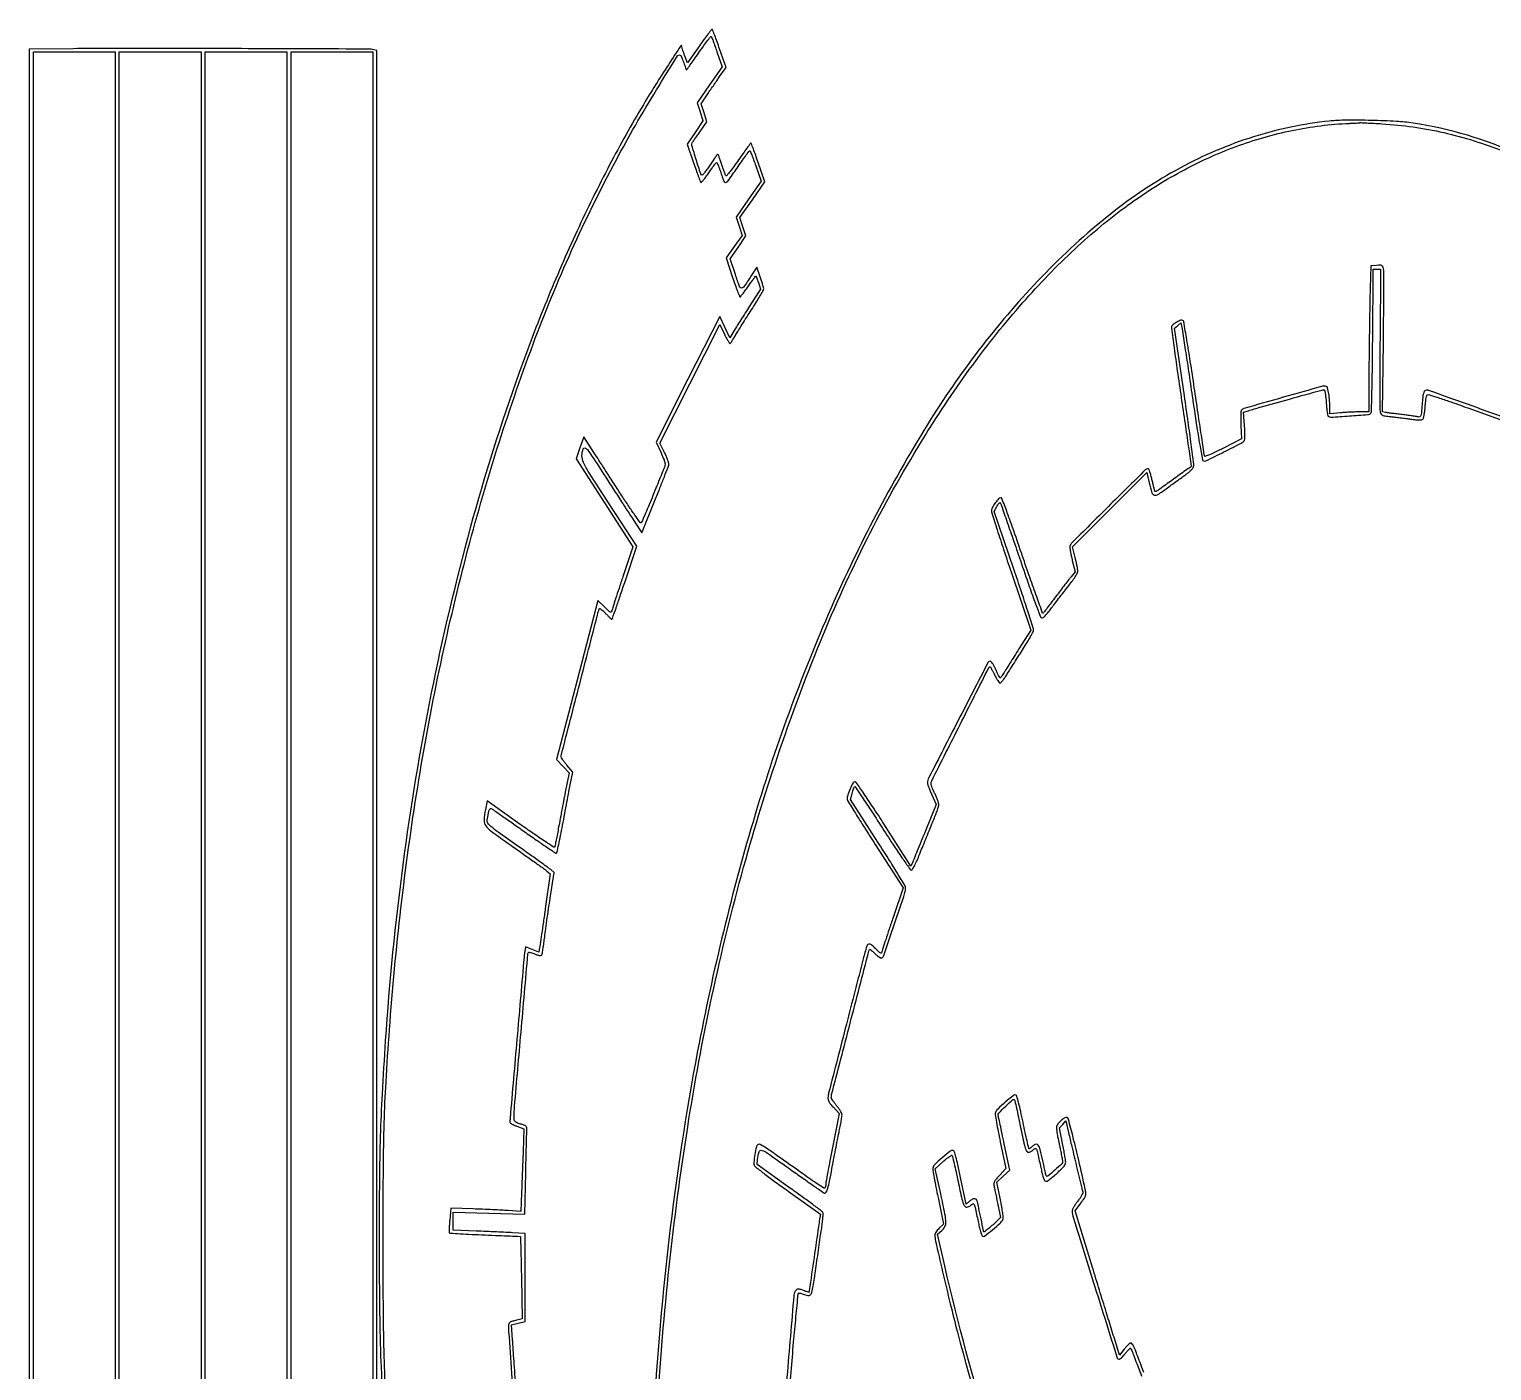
# Model space of a CAD drawing. Extents: x 0 to 4048, y 0 to 4048.
# Drawn here: x 4 to 1060, y 976 to 1944 of the extents above; entities that cross this region are included whole.
import ezdxf

# ---------------------------------------------------------------- set-up
doc = ezdxf.new("R2010")
doc.units = 0

msp = doc.modelspace()

# ---------------------------------------------------------------- linework, layer by layer
for points in [[(355.424838, 961.706656, 0.000252), (354.11727, 980.739352, 0.000157), (353.004016, 996.752231, 0.003115), (352.630896, 1001.65524), (352.041528, 1008.810481), (357.020764, 1010.004981), (362, 1011.199482), (362, 1043.006416), (362, 1074.813351), (352.75, 1075.390352, 0.003005), (348.062968, 1075.654454, 0.001041), (341.296875, 1075.9808, 0.001034), (333.841062, 1076.309395, 0.001203), (326.75, 1076.59013), (310, 1077.212906), (310, 1083.733471), (310, 1090.254035), (335.84357, 1089.523464), (361.68714, 1088.792893), (362.402662, 1118.646447, -0.000452), (362.690697, 1130.226835, -0.000686), (362.964079, 1140.296132, -0.000248), (363.215957, 1148.975996, -0.017331), (363.309092, 1150.425491, 0.137067), (363.132376, 1151.433127, 0.120674), (362.454369, 1152.260952, 0.067286), (361.1039, 1153.016365, 0.017438), (358.75, 1153.851058, -0.014865), (355.868173, 1154.856289, -0.113934), (354.687232, 1155.650828, -0.155002), (354.151684, 1156.776365, -0.034625), (354.006752, 1158.925568, -0.021231), (354.346728, 1166.58724, -0.000219), (359.038919, 1220.237146, -0.00003), (364.018977, 1276.854161, -0.176191), (364.454792, 1277.788125, -0.251367), (364.819125, 1277.897986, -0.013974), (366.014588, 1277.621091, -0.018841), (367.473206, 1277.180684, -0.012426), (369.115644, 1276.570405, 0.01726), (371.028107, 1275.880757, 0.046166), (372.44073, 1275.565892, 0.07292), (373.423037, 1275.584108, 0.216568), (373.969371, 1275.950442, 0.093849), (374.276084, 1276.74968, 0.003695), (374.815224, 1279.85534, 0.006432), (375.38156, 1283.561584, 0.004489), (375.928929, 1287.755216, -0.003893), (376.625598, 1293.142786, -0.001411), (377.695383, 1300.778095, -0.001399), (378.9134, 1309.129507, -0.001667), (380.11061, 1317), (382.987842, 1335.5), (380.499038, 1337.533484, 0.015431), (378.723651, 1338.894924, 0.000653), (372.282676, 1343.512922, 0.001123), (364.627504, 1348.960394, 0.000799), (356.02336, 1355.033484, -0.001733), (342.409494, 1364.680773, -0.020711), (337.321809, 1368.640614, -0.059979), (335.008267, 1371.13308, -0.203177), (334.518243, 1373.25, -0.004193), (335.442185, 1378.275798, -0.034597), (336.037947, 1380.521093, -0.108656), (336.637478, 1381.510036, -0.302706), (337.391823, 1381.679885, -0.059781), (338.264152, 1381.21926, -0.000448), (344.933063, 1376.596412, -0.001673), (352.556994, 1371.263532, -0.001071), (361.376325, 1365.022118, 0.002589), (370.151698, 1358.851691, 0.004285), (377.629225, 1353.746011, 0.000749), (384.235511, 1349.33208, 0.357376), (384.712788, 1349.379455, 0.144356), (384.99293, 1349.89388, 0.000753), (386.207845, 1355.581988, 0.003254), (387.54406, 1362.093041, 0.002047), (389.02455, 1369.716669, -0.000196), (390.594982, 1377.96659, -0.000183), (392.206056, 1386.395231, -0.000182), (393.641041, 1393.872966, -0.000631), (394.578187, 1398.713905), (396.373945, 1407.927809), (392.186973, 1412.893311, -0.010758), (390.583244, 1414.880458, -0.014652), (389.229923, 1416.74357, -0.011464), (388.196765, 1418.334415, -0.139151), (388, 1419.027745, -0.063107), (388.195184, 1420.56803, -0.000027), (401.362804, 1471.678075, -0.000081), (414.199039, 1521.457294, -0.02098), (415.50352, 1525.758265, -0.421671), (415.963131, 1525.972548, -0.063771), (416.959571, 1525.442086, -0.037448), (418.366476, 1524.277538, -0.01495), (420.118, 1522.487811, 0.009591), (421.75063, 1520.783407, 0.015979), (423.197047, 1519.420263, 0.00984), (424.412222, 1518.388117, 0.384948), (424.737902, 1518.404569, 0.113618), (424.997875, 1518.820032, 0.000217), (427.606964, 1526.377197, 0.001551), (430.513428, 1534.89321, 0.000959), (433.879358, 1544.91987), (442.575339, 1570.989696), (422.267151, 1602.244848, -0.001843), (408.165208, 1624.124432, -0.032755), (404.118305, 1631.473709, -0.107973), (403.030802, 1636.274937, -0.093195), (403.948981, 1641.372289, -0.400101), (405.177465, 1641.95897, -0.147686), (406.906972, 1640.753013, -0.022543), (410.25127, 1636.103665, -0.001209), (420.145001, 1620.872289, 0.000067), (426.327367, 1611.306781, 0.00007), (432.415683, 1601.892452, 0.000067), (437.674505, 1593.765661, 0.000313), (440.711157, 1589.080739), (446.1758, 1580.661479), (455.670177, 1604.080739, 0.001183), (459.344954, 1613.207041, 0.001744), (462.524231, 1621.238104, 0.000792), (465.200811, 1628.100825, 0.033527), (465.670595, 1629.602167, 0.116208), (465.676722, 1630.865708, 0.023826), (465.068312, 1633.028904, 0.022413), (464.056776, 1635.663138, 0.014719), (462.669944, 1638.602167), (459.163253, 1645.5), (480.826106, 1688.35753), (502.488959, 1731.215059), (505.848402, 1724.11274, 0.010772), (507.192015, 1721.423606, 0.01815), (508.447606, 1719.236772, 0.012638), (509.540885, 1717.578122, 0.398347), (509.979238, 1717.487168, 0.105945), (510.431191, 1717.920769, 0.003685), (511.788873, 1719.958858, 0.006726), (513.350681, 1722.412599, 0.004634), (515.056465, 1725.231958, -0.00473), (517.22437, 1728.813577, -0.001824), (520.297172, 1733.743138, -0.001806), (523.668166, 1739.064612, -0.002228), (526.850678, 1744, 0.006228), (529.711387, 1748.515243, 0.009131), (532.104643, 1752.5625, 0.005153), (534.011197, 1756.007649, 0.144427), (534.220921, 1757, 0.047434), (534.058155, 1757.929302, 0.004741), (533.43908, 1760.101263, 0.005927), (532.644342, 1762.679544, 0.004678), (531.725225, 1765.451109), (529.347663, 1772.402218), (525.027279, 1765.951109, -0.004786), (519.647341, 1758.081879, -0.274048), (518.107989, 1757.382258, -0.287216), (516.804242, 1758.4104, -0.005153), (513.768817, 1767.176092), (509.978738, 1778.497079), (515.676618, 1786.799722), (521.374497, 1795.102365), (519.231513, 1801.693646), (517.088529, 1808.284926), (526.094746, 1821.189825), (535.100963, 1834.094724), (530.300482, 1848.039144, 0.003249), (528.420822, 1853.38604, 0.005313), (526.750374, 1857.889805, 0.001203), (525.245467, 1861.790557, 0.305253), (524.956109, 1861.991782, 0.24064), (524.616633, 1861.824775, 0.001057), (522.12764, 1858.47614, 0.004679), (519.320342, 1854.607345, 0.002896), (516.091039, 1850.0121, -0.005198), (512.850875, 1845.446237, -0.008614), (510.011666, 1841.670823, -0.002956), (507.532937, 1838.528809, -0.37941), (507.08036, 1838.450335, -0.159152), (506.727433, 1838.868015, -0.004992), (505.896775, 1840.972561, -0.009271), (504.978092, 1843.509748, -0.00624), (504.01937, 1846.438235, 0.006577), (503.068857, 1849.335039, 0.01064), (502.175912, 1851.770005, 0.004592), (501.366409, 1853.785306, 0.317952), (501.073941, 1853.970291, 0.221035), (500.728527, 1853.787472, 0.002803), (499.20467, 1851.754911, 0.00755), (497.468121, 1849.335872, 0.0048), (495.516426, 1846.470291, -0.005922), (493.556858, 1843.606983, -0.009252), (491.795926, 1841.194398, -0.004019), (490.255864, 1839.197921, -0.230378), (489.849105, 1839, -0.325196), (488.753727, 1839.796675, -0.002886), (485.478254, 1850.114728, -0.003604), (482.378988, 1860.335882, -0.211025), (482.623572, 1862.225126, -0.014495), (483.150265, 1863.040221, -0.001137), (484.620553, 1865.16671, -0.001548), (486.388375, 1867.694405, -0.001183), (488.337223, 1870.448782), (493.278521, 1877.397564), (491.151918, 1883.938459), (489.025316, 1890.479353), (493.413834, 1896.989677, -0.001398), (495.428237, 1899.960069, -0.000803), (497.871983, 1903.529627, -0.000802), (500.338898, 1907.108315, -0.00134), (502.427913, 1910.111181), (507.053474, 1916.722361), (502.394504, 1930.111181, 0.002386), (500.564249, 1935.291141, 0.003646), (498.922637, 1939.764638, 0.00132), (497.471975, 1943.599567, 0.094929), (497.117767, 1944.172694, 0.457999), (496.670574, 1944.158811, 0.003565), (494.137291, 1940.985178, 0.009348), (491.204708, 1937.110171, 0.005506), (487.838967, 1932.376941), (479.177935, 1919.908494), (477.088967, 1925.49176, -0.006095), (476.28894, 1927.712126, -0.007931), (475.613634, 1929.76518, -0.006135), (475.098481, 1931.493714, -0.069456), (475, 1932.199242, 0.74395), (474.395434, 1932.38068, 0.001233), (465.37186, 1918.627417, 0.004661), (456.046049, 1904.04152, 0.005187), (447.325933, 1889.792225, 0.014301), (422.968741, 1846.267822, 0.011873), (399.508622, 1798.660233, 0.011492), (377.537147, 1748.263988, 0.011118), (357.648064, 1696.356997, 0.019383), (322.390665, 1584.332993, 0.017131), (294.263953, 1465.224252, 0.016676), (273.685166, 1341.091078, 0.015948), (261.056327, 1214, 0.003025), (258.700937, 1175.498065, 0.006135), (257.40306, 1145.177923, 0.005611), (256.785664, 1113.172202, 0.00213), (256.615701, 1068.5, 0.002663), (256.884044, 1022.094302, 0.005847), (257.693537, 986.60199, 0.006254), (259.290977, 952.643618, 0.003529)], [(261.566135, 956.197983, -0.006994), (260.264314, 985.947147, -0.005815), (259.667329, 1018.898419, -0.001621), (259.5, 1070.5, -0.001607), (259.665945, 1122.121484, -0.005914), (260.261965, 1154.764687, -0.007206), (261.565294, 1184.037099, -0.003345), (264.05908, 1222, -0.0217), (284.408543, 1397.127619, -0.024002), (319.454895, 1563.952747, -0.025416), (367.738765, 1716.849788, -0.03349), (427.831249, 1850.102252, -0.007907), (441.583978, 1874.896334, -0.006877), (456.754183, 1900.435436, -0.001442), (471.894987, 1924.985455, -0.413645), (474.023181, 1925.485673, -0.137429), (474.426025, 1925.04808, -0.011759), (475.091753, 1923.660758, -0.014846), (475.809227, 1921.935965, -0.010958), (476.503907, 1919.988238, 0.005904), (477.164244, 1918.075936, 0.009517), (477.776629, 1916.465295, 0.003763), (478.329447, 1915.120007, 0.302059), (478.509971, 1915, 0.240216), (478.730852, 1915.112617, 0.000443), (481.200736, 1918.522178, 0.003007), (483.964426, 1922.393277, 0.001841), (487.179604, 1926.990392, -0.00348), (490.417359, 1931.587623, -0.005573), (493.251909, 1935.461428, -0.001524), (495.754536, 1938.781683, -0.230838), (496.167321, 1938.990392, -0.308795), (496.514758, 1938.760463, -0.002896), (497.713923, 1935.770108, -0.008341), (499.043786, 1932.225237, -0.005144), (500.495258, 1928.014231), (504.155873, 1917.028463), (495.153941, 1904.059072), (486.152008, 1891.089681), (488.272271, 1884.568286), (490.392533, 1878.046891), (484.693, 1869.656256), (478.993467, 1861.265622), (483.566429, 1847.882811, 0.002783), (485.368224, 1842.704237, 0.004238), (486.995924, 1838.229517, 0.001617), (488.437278, 1834.407017, 0.104626), (488.819696, 1833.813417, 0.426717), (489.279234, 1833.821072, 0.011392), (490.768911, 1835.503499, 0.017029), (492.533731, 1837.740866, 0.009967), (494.5, 1840.531027, -0.005617), (496.464821, 1843.371289, -0.008743), (498.227955, 1845.769753, -0.003731), (499.769997, 1847.761377, -0.217368), (500.169633, 1847.96761, -0.293143), (500.503089, 1847.77581, -0.01151), (501.153366, 1846.448298, -0.01722), (501.863284, 1844.759948, -0.010938), (502.578176, 1842.75, 0.006689), (505.422826, 1834.531637, 0.34413), (506.765383, 1833.687451, 0.216226), (508.401878, 1834.640698, 0.003176), (514.967392, 1844.012501, -0.00203), (518.209233, 1848.662638, -0.003145), (521.049444, 1852.6481, -0.000979), (523.537977, 1856.079825, -0.097268), (523.973806, 1856.483811, -0.455856), (524.34231, 1856.369071, -0.004437), (525.575975, 1853.488538, -0.010442), (526.962019, 1849.966127, -0.006138), (528.479138, 1845.700709), (532.308766, 1834.5), (523.284064, 1821.543875), (514.259362, 1808.587749), (516.492444, 1802.022215), (518.725526, 1795.456681), (512.923777, 1787.307524), (507.122029, 1779.158367), (511.789104, 1765.079184, 0.003878), (513.62502, 1759.681295, 0.006328), (515.275286, 1755.13576, 0.001686), (516.76329, 1751.233324, 0.310197), (517.103192, 1751, 0.227804), (517.493068, 1751.187353, 0.003489), (519.083163, 1753.203125, 0.008554), (520.9009, 1755.625246, 0.005458), (522.93495, 1758.5, -0.002923), (524.94757, 1761.375276, -0.004717), (526.698358, 1763.796875, -0.001084), (528.25019, 1765.891667, -0.237056), (528.465846, 1766, -0.298609), (528.645163, 1765.882425, -0.004168), (529.176603, 1764.631517, -0.010018), (529.765882, 1763.127257, -0.006233), (530.399363, 1761.341334), (531.98673, 1756.682669), (524.743365, 1745.43356, 0.000944), (521.684754, 1740.663704, 0.000811), (518.48415, 1735.633648, 0.000816), (515.592735, 1731.056703, 0.002348), (513.606931, 1727.868781), (509.713863, 1721.553111), (506.106931, 1729.255274), (502.5, 1736.957438), (479.536583, 1691.575882), (456.573166, 1646.194327), (460.106236, 1638.3383, -0.006287), (462.257621, 1633.389126, -0.054691), (462.938526, 1631.092356, -0.100947), (462.898185, 1629.281748, -0.044442), (462.15859, 1626.991136, 0.003284), (461.234756, 1624.772554, 0.000317), (459.030459, 1619.369623, 0.000403), (456.41188, 1612.924729, 0.000318), (453.588937, 1605.948005, -0.003297), (450.806635, 1599.187813, -0.005179), (448.317759, 1593.420307, -0.001606), (446.100811, 1588.468726, -0.172974), (445.599179, 1587.948005, -0.368023), (445.023767, 1588.09112, -0.001707), (441.171218, 1593.506602, -0.00651), (436.804355, 1599.863676, -0.003936), (431.790253, 1607.5, -0.000006), (426.315685, 1615.982601, -0.000005), (420.539877, 1624.932405, -0.000005), (415.283978, 1633.076968, -0.000015), (411.617375, 1638.759252), (404.352602, 1650.018503), (401.566019, 1642.013619), (398.779435, 1634.008734), (419.294559, 1602.254367), (439.809683, 1570.5), (432.580555, 1549, 0.000747), (429.764069, 1540.581917, 0.00106), (427.285386, 1533.083533, 0.000594), (425.212309, 1526.741847, 0.015337), (424.705989, 1525.007772, -0.061874), (424.174308, 1523.664942, -0.381729), (423.531146, 1523.436788, -0.09375), (422.487353, 1524.11377, -0.003873), (419.273155, 1527.230952), (414.485759, 1531.946361), (399.566157, 1474.43695), (384.646555, 1416.927539), (389.25538, 1412.213769), (393.864204, 1407.5), (390.991251, 1393.377412, 0.001843), (389.732267, 1387.069699, 0.001196), (388.320869, 1379.76747, 0.001202), (386.976851, 1372.630347, 0.002282), (385.934948, 1366.877412, -0.003711), (385.052904, 1362.085264, -0.00565), (384.209128, 1357.938634, -0.002294), (383.432379, 1354.409315, -0.133032), (383.125799, 1353.828577, -0.365801), (382.577392, 1353.7629, -0.000934), (375.633828, 1358.352288, -0.004799), (367.747368, 1363.695804, -0.002897), (358.5, 1370.171292), (334.5, 1387.185431), (333.296679, 1380.842716, 0.032431), (332.347191, 1373.14009, 0.177508), (333.540806, 1369.191376, 0.075009), (337.439241, 1365.364345, 0.003001), (353.654806, 1353.777701, -0.000868), (362.125798, 1347.779268, -0.001223), (369.655405, 1342.400014, -0.000706), (375.991328, 1337.83652, -0.017021), (377.716054, 1336.498941), (380.122497, 1334.497881), (376.557254, 1309.498941, -0.000278), (375.152507, 1299.688085, -0.000386), (373.881954, 1290.897628, -0.000236), (372.803081, 1283.498354, -0.004898), (372.456362, 1281.280218), (371.920712, 1278.060437), (367.047465, 1279.981291), (362.174217, 1281.902146), (361.583591, 1277.201073, 0.009567), (360.902006, 1270.78591, 0.000065), (356.077693, 1215.208501, 0.000029), (351.128603, 1158.069176, 0.021588), (351, 1155.092044, 0.24961), (351.259399, 1154.604811, 0.022004), (352.490627, 1153.852732, 0.024703), (354.130169, 1153.050704, 0.016562), (356.074475, 1152.291124), (361.148951, 1150.5), (360.555706, 1134, -0.000541), (360.285712, 1126.710139, -0.00037), (359.963931, 1118.42963, -0.000372), (359.641921, 1110.448501, -0.000753), (359.374218, 1104.164698), (358.785975, 1090.829397), (349.642987, 1091.394952, 0.00281), (345.03535, 1091.653983, 0.001), (338.449297, 1091.973918, 0.000992), (331.219406, 1092.296259, 0.00117), (324.375896, 1092.571718), (308.251792, 1093.18293), (307.530214, 1084.52048, 0.006271), (307.292793, 1081.161499, 0.009591), (307.179412, 1078.243813, 0.004652), (307.153998, 1075.789532, 0.199185), (307.349274, 1075.317393, 0.18299), (307.86403, 1075.0854, 0.000567), (315.164456, 1074.644549, 0.003094), (323.454802, 1074.204816, 0.001918), (333.194956, 1073.786054, -0.00053), (342.905872, 1073.395567, -0.000877), (351.099801, 1073.042991, -0.00004), (358.490995, 1072.711368, -0.221848), (358.612878, 1072.647676, -0.158593), (358.660814, 1072.511322, -0.000023), (358.864455, 1063.829946, -0.000575), (359.07836, 1054.221519, -0.000347), (359.310803, 1042.837248), (359.89585, 1013.174496), (354.947925, 1011.987507, 0.014348), (352.137526, 1011.227407, 0.091367), (350.828743, 1010.554233, 0.157928), (350.19671, 1009.630863, 0.069583), (349.975929, 1008.150259, 0.019009), (350.098445, 1003.916768, 0.000048), (354.104831, 944.24637, 0.000007), (358.2336, 882.853822, 0.140883)], [(1080.102748, 1853.597376, 0.06867), (1003, 1876.496263, 0.024518), (991.041718, 1877.726833, 0.007418), (972.802465, 1878.432721, 0.007426), (954.543547, 1878.596954, 0.024354), (942.5, 1877.939256, 0.050798), (887.749338, 1866.569057, 0.047562), (835.122387, 1844.236615, 0.044169), (784.293274, 1810.595632, 0.033501), (734.896867, 1765.5, 0.051431), (654.697155, 1662.405146, 0.035042), (584.957891, 1531.12244, 0.031919), (528.072919, 1377.405348, 0.025958), (486.540005, 1206.737093, 0.017802), (465.753173, 1070.315102, 0.01628), (453.958945, 928.628814, 0.016128)], [(457.551521, 949.5, -0.023929), (479.341281, 1151.624427, -0.028393), (519.741159, 1339.317142, -0.030601), (577.340403, 1507.497744, -0.040952), (650.777646, 1651, -0.019239), (684.89388, 1701.587924, -0.022497), (721.162153, 1746.732901, -0.02403), (758.82402, 1785.585917, -0.030969), (797.12526, 1817.261515, -0.032338), (835.488825, 1841.550641, -0.03648), (875.186401, 1859.605318, -0.037726), (915.826013, 1871.225392, -0.03988), (957, 1876.33075, 0.001745), (959.562573, 1876.451633, 0.002341), (961.884375, 1876.580182, 0.001614), (963.830525, 1876.70338, 0.02466), (964.5, 1876.781225, -0.052366), (965.253411, 1876.82681, -0.000792), (969.643407, 1876.625654, -0.002127), (974.743971, 1876.36209, -0.001404), (980.605214, 1876.017698, -0.040517), (1025.187457, 1869.621899, -0.039703), (1068.470066, 1856.098048, -0.038097)], [(1242.60067, 1580.849763, 0.000013), (1229.721799, 1546.094136, 0.000045)], [(1069.481917, 1663.694261, 0.000938), (1042.239394, 1673.518653, 0.000645), (1014.485853, 1683.428148, 0.163685), (1011.912757, 1683.47231, 0.195277), (1011.031967, 1682.740861, 0.064832), (1010.425066, 1681.141017, 0.032956), (1009.957123, 1678.36857, 0.006622), (1009.516536, 1673.37918, -0.003867), (1009.02366, 1667.423363, -0.052677), (1008.601199, 1665.290677, -0.211193), (1007.884986, 1664.469257, -0.175062), (1006.719503, 1664.363101, 0.025412), (1005.417735, 1664.633718, 0.002876), (1002.43923, 1665.078997, 0.003478), (998.88622, 1665.564086, 0.002821), (995.069609, 1666.036272, -0.001695), (991.235664, 1666.501838, -0.002031), (987.629992, 1666.966973, -0.001742), (984.594716, 1667.381835, -0.013464), (983.181426, 1667.618981), (980.862851, 1668.072526), (981.58183, 1718.368935, 0.001341), (981.807971, 1737.842886, 0.002065), (981.888836, 1754.690716, 0.000657), (981.879424, 1769.284554, 0.061062), (981.617327, 1771.388553, 0.045974), (981.079868, 1772.918688, 0.172393), (980.381002, 1773.63783, 0.11693), (979.213982, 1773.905502, 0.016269), (976.716923, 1773.805882), (972.5, 1773.5), (971.887527, 1749, 0.001767), (971.64269, 1737.5922, 0.000927), (971.414569, 1723.398438, 0.000922), (971.234532, 1708.849094, 0.001416), (971.137527, 1696.25), (971, 1668), (964.650878, 1668, 0.007671), (961.67264, 1667.954305, 0.00387), (957.919365, 1667.810021, 0.003842), (954.04294, 1667.601088, 0.0057), (950.650878, 1667.353264), (943, 1666.706528), (943, 1670.206573, 0.018249), (942.794829, 1675.826048, 0.022501), (942.177682, 1681.032553, 0.017465), (941.323244, 1685.293489, 0.247782), (940.332988, 1686.425715, 0.161449), (937.68648, 1686.548262, 0.000674), (909.330556, 1678.541191, 0.000601), (880.867929, 1670.425568, 0.186689), (879.012981, 1669.021003, 0.125892), (878.751157, 1668.183821, 0.006694), (878.640677, 1665.370666, 0.010166), (878.62195, 1661.987327, 0.007202), (878.732814, 1658.191728), (879.15569, 1648.5), (866.043186, 1641.758532, -0.005639), (860.220709, 1638.847591, -0.016438), (856.116498, 1637.017437, -0.014964), (853.189968, 1635.927039, -0.418882), (852.531889, 1636.258532, -0.040053), (852.295941, 1637.262835, -0.000108), (850.180667, 1651.214136, -0.000663), (847.817371, 1666.96492, -0.000413), (845.087737, 1685.427887, 0.001841), (842.210789, 1704.510471, 0.003408), (839.711694, 1719.983032, 0.000658), (837.463246, 1733.218973, 0.215139), (836.891015, 1734.067357, 0.235133), (835.439093, 1734.200871, 0.031584), (832.571466, 1732.87416, 0.034345), (829.84937, 1731.148008, 0.143623), (828.685192, 1729.622008, 0.125506), (828.561951, 1728.570762, 0.000335), (830.511363, 1714.074623, 0.002024), (832.792314, 1697.698357, 0.001257), (835.594826, 1678.500364, -0.000504), (838.415565, 1659.379072, -0.000838), (840.750104, 1643.254004, -0.000031), (842.833326, 1628.686288, -0.286146), (842.748938, 1628.494973, 0.006067), (839.768297, 1626.411252, 0.000384), (831.089606, 1620.175906, 0.000329), (822.31094, 1613.849746, 0.007539), (819.826241, 1611.99911, -0.025272), (818.767818, 1611.267649, -0.041963), (817.80141, 1610.776373, -0.053236), (817.044736, 1610.55874, -0.310989), (816.687839, 1610.722131, -0.06954), (816.44321, 1611.301387, -0.002709), (815.856792, 1613.548064, -0.004775), (815.20088, 1616.224286, -0.003348), (814.511217, 1619.25, 0.01181), (813.781027, 1622.220579, 0.018692), (813.001233, 1624.723438, 0.013269), (812.250694, 1626.682012, 0.303406), (811.774902, 1627, 0.197766), (809.69665, 1626.144525, 0.000369), (783.018822, 1599.661969, 0.000436), (756.52413, 1573.276353, 0.160135), (755.294987, 1570.850705, 0.071974), (755.286285, 1569.726797, 0.007765), (755.679513, 1567.150906, 0.009409), (756.256126, 1564.083876, 0.00745), (756.990932, 1560.790972), (758.962411, 1552.5367), (756.138018, 1549.01835, 0.00457), (754.550164, 1547.002901, 0.000869), (751.699334, 1543.302265, 0.000927), (748.386157, 1538.969357, 0.000852), (744.993775, 1534.5, -0.00045), (741.755327, 1530.226319, -0.000671), (738.914184, 1526.494348, -0.00028), (736.474868, 1523.302802, -0.014257), (735.980489, 1522.693527, -0.573045), (735.559348, 1522.770209, -0.000505), (731.299556, 1534.478044, -0.003285), (726.540591, 1547.872901, -0.001933), (721.019159, 1563.943527, 0.001972), (714.796703, 1582.050005, 0.005021), (710.099445, 1595.120683, 0.001411), (706.241794, 1605.436172, 0.312108), (705.426524, 1606, 0.207897), (703.788776, 1605.288271, 0.029843), (701.406343, 1602.408803, 0.03323), (699.350751, 1599.167046, 0.112252), (698.673692, 1596.768419, 0.089682), (698.891109, 1595.070309, 0.000812), (702.788932, 1582.811438, 0.002748), (707.378365, 1568.725456, 0.001768), (712.847356, 1552.440731), (727.138048, 1510.381461), (718.495751, 1496.940731, 0.001439), (715.03216, 1491.519824, 0.001676), (711.772061, 1486.346652, 0.001485), (709.041491, 1481.952399, 0.010086), (707.742586, 1479.75, -0.012331), (706.886454, 1478.313143, -0.018249), (706.06022, 1477.101562, -0.013677), (705.329957, 1476.165184, -0.223906), (704.979582, 1476, -0.267521), (704.633222, 1476.199602, -0.007483), (703.758532, 1477.7625, -0.013407), (702.777985, 1479.700275, -0.008573), (701.73858, 1482, 0.018299), (700.625777, 1484.339785, 0.02801), (699.477965, 1486.269754, 0.027976), (698.419115, 1487.667015, 0.220048), (697.699132, 1488, 0.280814), (696.131782, 1487.044375, 0.000231), (674.558617, 1445.124252, 0.000469), (653.491089, 1404.04536, 0.112574), (652.463582, 1400, 0.086043), (652.601019, 1399.07265, 0.008027), (653.363356, 1396.881724, 0.010126), (654.374056, 1394.284804, 0.007788), (655.578325, 1391.490977), (658.729872, 1384.481954), (650.972655, 1365.490977, -0.00015), (647.902581, 1357.981361, -0.000197), (645.09529, 1351.128128, -0.000143), (642.737889, 1345.38433, -0.001888), (641.857719, 1343.264352), (640.5, 1340.028703), (621, 1370.498112, 0.002876), (612.929393, 1382.950357, 0.00588), (606.427871, 1392.606835, 0.001897), (600.970914, 1400.445862, 0.241647), (599.949399, 1400.98376, 0.285096), (598.684902, 1400.217193, 0.015274), (596.598634, 1395.783532, 0.022008), (594.84639, 1391.201529, 0.092169), (594.443891, 1388.291271, 0.127794), (594.716853, 1387.410723, 0.000475), (600.418023, 1378.23092, 0.002438), (606.953857, 1367.84273, 0.001525), (614.702572, 1355.740632), (634.905143, 1324.398723), (627.613358, 1302.868212, 0.000718), (624.774043, 1294.444748, 0.001024), (622.278917, 1286.956308, 0.000559), (620.188556, 1280.615793, 0.015393), (619.693086, 1278.934363, -0.041668), (619.203816, 1277.547095, -0.376096), (618.664076, 1277.300224, -0.116794), (617.831192, 1277.780442, -0.004487), (615.240137, 1280.265512, 0.018267), (612.417309, 1282.827346, 0.102804), (610.635302, 1283.790588, 0.256101), (609.440612, 1283.534995, 0.142244), (608.606025, 1282.25, 0.010235), (606.070684, 1273.193219, 0.000196), (593.901969, 1225.948826, 0.000061), (581.089458, 1176.099016, 0.034946), (580.541189, 1173.113009, 0.090775), (580.644268, 1171.628541, 0.063246), (581.263555, 1170.063083, 0.044501), (582.486976, 1168.243629, 0.016988), (584.49047, 1165.93561), (588.732913, 1161.371219), (583.895901, 1136.93561, 0.001483), (582.040333, 1127.413519, 0.00218), (580.471112, 1119.034359, 0.001013), (579.180109, 1111.888862, 0.040843), (579.029445, 1110.309017, -0.032086), (578.961531, 1109.435463, -0.03733), (578.78273, 1108.622009, -0.040575), (578.529308, 1107.972669, -0.141947), (578.230913, 1107.642712, -0.287804), (577.643974, 1107.646754, -0.002037), (573.287102, 1110.448115, -0.006865), (568.279635, 1113.795265, -0.004241), (562.480913, 1117.860494, 0.000823), (543.793452, 1131.152909, 0.008866), (536.128181, 1136.38456, 0.014212), (531.698569, 1139.117107, 0.276191), (530.152898, 1139.094496, 0.201), (528.946877, 1137.406988, 0.015246), (527.8461, 1131.783517, 0.017055), (527.114196, 1126.128266, 0.152363), (527.625015, 1123.705578, 0.102764), (528.492129, 1122.706927, 0.001345), (535.105781, 1117.697106, 0.003812), (542.844998, 1111.959332, 0.002485), (551.861566, 1105.448893), (575.222288, 1088.757229), (574.600252, 1085.128614, 0.006377), (573.747854, 1079.744728, 0.000197), (570.534543, 1057.564402, 0.000039), (567.080605, 1033.643472, 0.035846), (567, 1032.520572, -0.479387), (566.834014, 1032.387235, -0.013086), (565.802823, 1032.643371, -0.017719), (564.487771, 1033.057475, -0.010028), (562.924502, 1033.646885, 0.013173), (560.651516, 1034.487595, 0.070769), (559.358058, 1034.731819, 0.129194), (558.435529, 1034.533598, 0.091688), (557.589919, 1033.888788, 0.164184), (556.001265, 1030.243482, 0.00038), (550.975546, 971.096125, 0.00033), (546.012893, 911.691889, 0.196318)], [(552.051562, 952.934676, 0.000259), (553.949988, 974.819695, -0.000787), (555.849438, 996.451019, -0.001294), (557.532955, 1014.748848, -0.000105), (559.088484, 1031.15249, -0.174397), (559.328162, 1031.661495, -0.225613), (559.716521, 1031.799573, -0.021034), (560.749906, 1031.649459, -0.023788), (562.023687, 1031.345991, -0.016383), (563.434973, 1030.887354, 0.016554), (565.42321, 1030.241972, 0.078392), (566.607931, 1030.093947, 0.125548), (567.493129, 1030.35036, 0.074502), (568.35199, 1031.045554, 0.1324), (568.98389, 1032.264285, 0.006017), (569.940763, 1036.91238, 0.009357), (570.942232, 1042.667753, 0.005699), (571.920168, 1049.5, -0.001392), (572.904864, 1056.82908, -0.001081), (574.015691, 1064.798057, -0.001093), (575.0839, 1072.22497, -0.002646), (575.914134, 1077.706151, 0.007066), (576.537345, 1082.08145, 0.01033), (576.951748, 1085.950646, 0.006126), (577.190953, 1089.186632, 0.155001), (576.977616, 1090.036218, 0.094613), (576.300623, 1090.774325, 0.000699), (569.615789, 1095.735881, 0.002602), (561.907719, 1101.37836, 0.001662), (552.891499, 1107.861062), (529.5, 1124.561991), (529.822043, 1128.226999, -0.050297), (530.880802, 1133.78756, -0.419308), (532.921194, 1134.87079, -0.076991), (536.946534, 1132.877932, -0.001744), (554.497745, 1120.430729, 0.001213), (563.360092, 1114.131437, 0.001968), (570.924909, 1108.826527, 0.000268), (577.666976, 1104.143426, 0.152814), (578.1253, 1104, 0.282779), (579.369777, 1104.764997, 0.043161), (580.504446, 1107.587861, 0.024466), (581.754586, 1112.545791, 0.004904), (583.460607, 1121.5, -0.002094), (584.672829, 1128.062897, -0.0015), (586.080838, 1135.390515, -0.001514), (587.463946, 1142.36149, -0.003257), (588.581009, 1147.723031, 0.005573), (589.484424, 1152.161988, 0.007425), (590.200079, 1156.214745, 0.005432), (590.710251, 1159.61172, 0.072539), (590.701917, 1160.870991, 0.08428), (590.3644, 1161.890828, 0.016858), (589.406373, 1163.558321, 0.017382), (588.143624, 1165.444454, 0.015441), (586.704076, 1167.316257, -0.012299), (585.285511, 1169.136993, -0.016185), (584.088072, 1170.868962, -0.013658), (583.188157, 1172.352588, -0.130208), (583, 1173.062864, -0.063393), (583.261362, 1175.116015, -0.000048), (596.638344, 1226.78621, -0.000029), (610.124265, 1278.844372, -0.109008), (610.679237, 1279.935023, -0.394856), (610.960478, 1279.972024, -0.011032), (612.02874, 1279.171032, -0.016926), (613.313604, 1278.090363, -0.01009), (614.771302, 1276.723318, 0.022628), (616.288103, 1275.370688, 0.03417), (617.733531, 1274.35034, 0.036916), (618.947132, 1273.729941, 0.249084), (619.597671, 1273.788295, 0.168032), (620.98116, 1275.570345, 0.000757), (628.723223, 1298.495507, 0.001191), (636.201288, 1320.926858, 0.09835), (636.647836, 1324.529029, 0.117904), (636.192254, 1325.963819, 0.001229), (630.711009, 1335.012465, 0.003854), (624.265745, 1345.412456, 0.002485), (616.644962, 1357.368046), (596.789924, 1388.178034), (598.032136, 1392.614778, -0.009937), (598.552599, 1394.34081, -0.014026), (599.089465, 1395.854699, -0.010133), (599.591327, 1397.078718, -0.158128), (599.887174, 1397.413975, -0.397469), (600.291945, 1397.322381, -0.000381), (606.048107, 1388.741162, -0.003075), (612.478744, 1379.00969, -0.001846), (620, 1367.380526, 0.002669), (628.433121, 1354.388384, 0.006582), (634.797332, 1344.969853, 0.002422), (639.931015, 1337.659687, 0.290878), (640.94557, 1337.245525, 0.222347), (641.699516, 1337.779388, 0.010309), (643.232098, 1340.608476, 0.015174), (644.948326, 1344.202512, 0.0095), (646.747182, 1348.503213, -0.001448), (648.746968, 1353.509267, -0.000845), (651.172401, 1359.500944, -0.000844), (653.621355, 1365.492457, -0.001431), (655.694764, 1370.5, 0.00514), (657.474077, 1374.889101, 0.006527), (659.021873, 1378.978657, 0.00522), (660.236059, 1382.429551, 0.052458), (660.573396, 1383.916704, 0.087205), (660.500903, 1385.216163, 0.020342), (659.915395, 1387.328655, 0.020374), (659.030792, 1389.738564, 0.018736), (657.930243, 1392.138187, -0.009743), (656.808208, 1394.472921, -0.012113), (655.860759, 1396.68735, -0.010458), (655.154465, 1398.56866, -0.08476), (655, 1399.473307, -0.117156), (655.523551, 1401.677065, -0.000147), (676.012169, 1442.334342, -0.000074), (696.764166, 1483.468857, -0.28307), (697.627172, 1484, -0.266799), (697.88183, 1483.853702, -0.004011), (698.764897, 1482.310937, -0.009596), (699.761647, 1480.454134, -0.006044), (700.857474, 1478.25, 0.013165), (702.000431, 1476.030915, 0.018595), (703.141924, 1474.122876, 0.014969), (704.171994, 1472.637252, 0.185718), (704.740959, 1472.274684, 0.263062), (705.361302, 1472.476387, 0.014256), (706.758934, 1474.091116, 0.019181), (708.361112, 1476.213679, 0.012531), (710.050623, 1478.774684, -0.001167), (712.16579, 1482.145118, -0.000423), (715.182476, 1486.9183, -0.00042), (718.493193, 1492.137215, -0.0005), (721.624675, 1497.05357, 0.007027), (724.4509, 1501.621181, 0.009837), (726.837001, 1505.785043, 0.00658), (728.70835, 1509.314396, 0.117599), (729.011925, 1510.55357, 0.079371), (728.786253, 1512.024027, 0.000544), (724.854433, 1524.223658, 0.002108), (720.277145, 1538.172221, 0.001345), (714.842013, 1554.356756), (700.660175, 1596.213511), (702.490777, 1599.612733, -0.019479), (703.235098, 1600.874532, -0.034565), (703.95675, 1601.841753, -0.042172), (704.568685, 1602.442766, -0.385952), (704.910689, 1602.427511, -0.113643), (705.257353, 1601.878522, -0.000152), (709.440438, 1589.92443, -0.001294), (714.092319, 1576.506346, -0.000796), (719.503568, 1560.684541, 0.001864), (725.948003, 1541.972435, 0.005783), (730.487911, 1529.417324, 0.002355), (734.043856, 1520.062334, 0.258697), (735.037425, 1519.231309, 0.221869), (735.932341, 1519.456402, 0.026024), (737.499141, 1520.873052, 0.025222), (739.380694, 1522.961992, 0.013452), (741.501735, 1525.718301, -0.00454), (743.904997, 1528.959255, -0.002025), (747.125511, 1533.185196, -0.002005), (750.568961, 1537.62892, -0.002715), (753.717878, 1541.614281, 0.009794), (756.752626, 1545.56897, 0.017881), (759.046549, 1548.927842, 0.018358), (760.617055, 1551.628549, 0.124942), (760.982862, 1553.114281, 0.040408), (760.862688, 1554.477072, 0.007142), (760.395312, 1557.00232, 0.007693), (759.757983, 1559.953663, 0.006856), (759.006757, 1563), (757.047789, 1570.5), (783.888622, 1597.362434), (810.729455, 1624.224868), (812.487545, 1616.862434, 0.016202), (814.453693, 1609.668863, 0.255322), (816.213535, 1607.956829, 0.21789), (818.793695, 1608.366354, 0.011936), (825.684806, 1613.186294, -0.001026), (829.410176, 1615.914917, -0.000899), (833.314268, 1618.751404, -0.000904), (836.849375, 1621.300379, -0.002706), (839.278661, 1623.025488, 0.022844), (841.147931, 1624.469545, 0.025222), (842.813958, 1626.033715, 0.025732), (844.087389, 1627.500262, 0.1048), (844.603256, 1628.555384, 0.093596), (844.704051, 1630.254375, 0.000677), (842.868905, 1644.429661, 0.002547), (840.659238, 1660.674598, 0.001626), (837.93245, 1679.54097), (830.715709, 1728.351377), (833.093952, 1730.277161), (835.472196, 1732.202946), (836.137109, 1728.851473, -0.011467), (836.573313, 1726.354073, -0.000205), (838.599505, 1712.90913, -0.000512), (840.938133, 1697.238641, -0.000342), (843.586028, 1679.285991, 0.001586), (846.698659, 1658.540221, 0.004696), (849.014006, 1644.327598, 0.001499), (850.923651, 1633.455887, 0.262681), (851.645333, 1632.582604, 0.209056), (853.489472, 1632.667067, 0.001792), (866.480991, 1639.128466, 0.002637), (879.103363, 1645.546354, 0.125254), (881.228068, 1647.428251, 0.140444), (881.492395, 1648.232196, 0.007128), (881.560073, 1651.012673, 0.010938), (881.520594, 1654.359964, 0.00767), (881.335905, 1658.12553), (880.715675, 1667.75106), (884.107838, 1668.820598, -0.007793), (892.631244, 1671.362651, -0.000725), (913.768392, 1677.27649, -0.000114), (937.272014, 1683.809925, -0.06783), (938.666691, 1684, -0.348498), (939.116861, 1683.642857, -0.013272), (939.57764, 1681.403242, -0.018115), (939.990276, 1678.478099, -0.009805), (940.296399, 1674.85558, 0.007818), (940.58328, 1671.292129, 0.011307), (940.95703, 1668.155114, 0.00715), (941.363394, 1665.562877, 0.155127), (941.713416, 1664.886584, 0.214535), (943.571505, 1664.181388, 0.002491), (957.011988, 1665.05507, 0.002836), (970.332286, 1666.063566, 0.177881), (972.437556, 1667.037556, 0.190919), (972.937194, 1668.193121, 0.000974), (973.304847, 1680.930894, 0.003541), (973.6246, 1697.057338, 0.001349), (973.850439, 1719.536121), (974.228637, 1771), (976.882867, 1771), (979.537097, 1771), (979.152935, 1720.528708, 0.001144), (979.049015, 1701.010981, 0.001778), (979.057752, 1684.181598, 0.000502), (979.132164, 1669.533228, 0.060027), (979.368367, 1667.668444, 0.096131), (979.982838, 1666.354981, 0.138137), (980.986167, 1665.564963, 0.064924), (982.81533, 1665.072868, 0.008976), (986.73398, 1664.619478, -0.004438), (989.88234, 1664.284132, -0.002323), (993.795918, 1663.813681, -0.00231), (997.804751, 1663.29406, -0.003538), (1001.273399, 1662.803141, 0.008995), (1004.876886, 1662.333189, 0.024734), (1007.434748, 1662.17379, 0.032513), (1009.216622, 1662.266932, 0.168614), (1010.09046, 1662.69046, 0.137863), (1010.528275, 1663.470607, 0.01291), (1010.99521, 1665.64446, 0.015797), (1011.410134, 1668.314412, 0.011774), (1011.704895, 1671.281065, -0.008086), (1011.978788, 1674.260889, -0.010607), (1012.330467, 1676.971046, -0.008325), (1012.707984, 1679.21186, -0.092769), (1013.03299, 1680.053379, -0.335432), (1014.069511, 1680.455342, -0.006169), (1020.050599, 1678.672656, -0.009134), (1028.624007, 1675.828881, -0.002312), (1042.448269, 1670.889374), (1071.106228, 1660.5)], [(555.301123, 640.658175, -0.000009), (551.161022, 699.568358, -0.000087)], [(808.680112, 974.557859, -0.001041), (805.934617, 981.607503, -0.000928), (803.633245, 987.586285, -0.006168), (802.52818, 990.583333, 0.021914), (801.713387, 992.59559, 0.034991), (800.826805, 994.224233, 0.039681), (799.96895, 995.357893, 0.214108), (799.280935, 995.666667, 0.16244), (798.526689, 995.414986, 0.024229), (797.277971, 994.378941, 0.025138), (795.877227, 992.961577, 0.019281), (794.489855, 991.28292), (791.142616, 986.899174), (787.636705, 998.199587, -0.000418), (785.570896, 1004.877912, -0.000064), (781.466165, 1018.19305, -0.000071), (776.626096, 1033.908598, -0.000062), (771.553804, 1050.393775), (758.976812, 1091.287551), (763.150655, 1096.815765, 0.009982), (765.721627, 1100.36622, 0.07584), (766.627509, 1102.216057, 0.104115), (766.80116, 1104.009802, 0.026203), (766.321127, 1106.92199, 0.002923), (761.676161, 1127.53812, 0.00577), (757.702875, 1143.845426, 0.001791), (754.210581, 1157.291245, 0.241193), (753.119837, 1158.507508, 0.219233), (751.721049, 1158.416137, 0.04314), (749.565477, 1156.994325, 0.043483), (747.424528, 1154.974762, 0.058359), (745.895438, 1152.791938, 0.135765), (745.593952, 1151.472278, 0.018396), (745.82876, 1148.617461, 0.016648), (746.427976, 1144.709507, 0.006872), (747.487261, 1139.461936, -0.002032), (748.449991, 1134.919828, -0.002928), (749.261883, 1130.892841, -0.00154), (749.918746, 1127.477546, -0.046766), (750, 1126.610723, -0.206591), (749.348487, 1125.101201, -0.007017), (744.476295, 1120.635778, -0.005524), (739.420489, 1116.230205, -0.391068), (738.395617, 1116.27105, -0.135433), (738.149204, 1116.705267, -0.001812), (737.399676, 1119.724699, -0.005015), (736.575149, 1123.251514, -0.003256), (735.689542, 1127.343791, 0.00852), (733.856668, 1135.401901, 0.083183), (732.479623, 1138.599242, 0.307259), (730.851039, 1139.291506, 0.1409), (728.698793, 1138.186756, -0.010452), (727.768923, 1137.349083, -0.014582), (726.900711, 1136.64236, -0.010918), (726.157697, 1136.098088, -0.153791), (725.84634, 1136, -0.348325), (725.590819, 1136.202589, -0.000684), (724.330411, 1141.617316, -0.004082), (722.955333, 1147.790559, -0.002468), (721.422624, 1155.122778, 0.004787), (719.752506, 1162.931351, 0.009402), (718.248085, 1169.10341, 0.004637), (716.902271, 1174.020428, 0.236242), (716.249839, 1174.73437, 0.266431), (714.472564, 1174.457836, 0.00845), (708.631584, 1169.617202, 0.012197), (703.13728, 1164.667403, 0.127119), (701.536709, 1162.115661, 0.114658), (701.431832, 1160.791069, 0.003304), (702.315291, 1155.170798, 0.006517), (703.491419, 1148.540387, 0.004422), (704.995652, 1141.020778), (709.03031, 1121.739814), (704.421204, 1116.812306, 0.014309), (702.236663, 1114.338632, 0.043085), (700.950532, 1112.493261, 0.066768), (700.338764, 1111.001672, 0.121518), (700.32039, 1109.6924, -0.004004), (700.62903, 1108.310962, -0.000408), (701.33193, 1105.02903, -0.00051), (702.1623, 1101.116872, -0.000407), (703.050159, 1096.895787), (705.271635, 1086.291574), (700.523963, 1081.895787, -0.007696), (697.47019, 1079.154428, -0.018043), (695.085915, 1077.226094, -0.020037), (693.370843, 1076.042861, -0.590846), (693, 1076.24713, 0.051856), (692.949182, 1076.735804, 0.000079), (691.114223, 1085.45623, 0.000681), (689.462203, 1093.248462, 0.003145), (688.47179, 1097.75, 0.106033), (687.757982, 1099.289605, 0.221483), (686.617604, 1099.897078, 0.141748), (684.994796, 1099.520378, 0.039222), (682.795934, 1098.054122), (680.32215, 1096.108243), (676.374932, 1115.297387, 0.00366), (674.410168, 1124.506824, 0.013808), (672.978789, 1130.228778, 0.013716), (671.809541, 1134.006394, 0.26949), (670.926709, 1134.775598, 0.219018), (668.720893, 1134.233519, 0.011562), (663.007811, 1129.466935, 0.013258), (657.586858, 1124.467569, 0.163401), (656.318236, 1122.00305, 0.079078), (656.327198, 1120.599333, 0.0025), (657.292081, 1114.951619, 0.004799), (658.530359, 1108.290927, 0.003303), (660.055855, 1100.76601), (664.094274, 1081.5), (660.922137, 1078.652409, 0.034258), (659.709629, 1077.403897, 0.034913), (658.687295, 1076.009028, 0.037174), (657.978995, 1074.675875, 0.106076), (657.768655, 1073.652409, 0.054114), (658.273863, 1069.346268, 0.001008), (663.405103, 1047.123865, 0.002791), (668.891554, 1024.160345, 0.003791), (674.116134, 1003.5, 0.020065), (710.478902, 884.001898, 0.023795)], [(698.485774, 927.726368, -0.019531), (664.925685, 1051.4254), (659.657621, 1074.3508), (662.82881, 1076.998226, 0.105184), (665.044685, 1079.820721, 0.122537), (665.761004, 1083.146873, 0.042507), (665.101396, 1088.773322, 0.00336), (661.987401, 1103.5), (658.054706, 1121.5), (663.777353, 1126.690688, -0.011488), (666.017878, 1128.631016, -0.018905), (668.008731, 1130.153722, -0.013453), (669.658113, 1131.253852, -0.359416), (670.145988, 1131.190688, -0.13034), (670.477198, 1130.573822, -0.001146), (671.705687, 1125.356192, -0.003876), (673.061946, 1119.325, -0.002479), (674.54847, 1112.298476, 0.005098), (677.31746, 1099.540246, 0.064526), (679.012613, 1094.936268, 0.305669), (680.965436, 1093.879976, 0.165672), (683.56093, 1095.05724, -0.081811), (685.173317, 1096.138998, -0.410579), (686.095378, 1095.800838, -0.056559), (686.803943, 1093.712458, -0.001315), (688.99063, 1083.526793, 0.008795), (689.882668, 1079.654808, 0.012801), (690.815934, 1076.277695, 0.008329), (691.704674, 1073.521053, 0.173893), (692.236329, 1072.853941, 0.312995), (693.692425, 1072.931329, 0.00701), (699.459015, 1077.53561, 0.0128), (704.827748, 1082.182083, 0.089616), (706.923875, 1084.922091, 0.141242), (707.155497, 1086.10316, 0.009254), (706.785355, 1089.599291, 0.012177), (706.131568, 1093.974316, 0.007149), (705.147604, 1099.175018), (702.561291, 1111.850036), (707.19918, 1116.175018), (711.837069, 1120.5), (707.888697, 1139.5, 0.00059), (706.344001, 1146.88943, 0.000876), (704.971698, 1153.359375, 0.000379), (703.784489, 1158.888269, 0.017853), (703.503013, 1160, -0.269289), (703.940288, 1161.768315, -0.010264), (708.94061, 1166.732291, -0.00984), (714.095214, 1171.45353, -0.469265), (715.322079, 1171.261011, -0.079911), (715.571219, 1170.633874, -0.000601), (716.768388, 1165.215734, -0.00223), (718.106679, 1158.991844, -0.001426), (719.60854, 1151.75, 0.004021), (722.42677, 1138.506773, 0.069274), (723.96711, 1134.364924, 0.348243), (725.8495, 1133.555255, 0.123162), (728.591021, 1135.08551, -0.084), (730.181568, 1136.142615, -0.408938), (731.098442, 1135.800221, -0.055795), (731.80576, 1133.704807, -0.001307), (733.99063, 1123.526793, 0.008853), (734.883219, 1119.654483, 0.012874), (735.818159, 1116.27632, 0.008415), (736.708959, 1113.519899, 0.173669), (737.243904, 1112.849259, 0.315239), (739.535803, 1112.980456, 0.016369), (745.496927, 1118.008295, 0.018919), (751.074191, 1123.429833, 0.19418), (752.238337, 1126.360327, 0.037344), (752.128564, 1127.727754, 0.003224), (751.566361, 1131.184951, 0.004236), (750.833335, 1135.303732, 0.003275), (749.96714, 1139.77993), (747.707608, 1151.05986), (750.061018, 1153.564951), (752.414428, 1156.070041), (754.290067, 1147.78502, 0.002218), (756.659402, 1137.53066, 0.000788), (760.135617, 1122.887576, 0.000269), (763.7951, 1107.616168, 0.016367), (764.541257, 1104.903911, -0.170302), (764.507564, 1103.972857, -0.028517), (763.750332, 1102.324176, -0.027548), (762.567211, 1100.362273, -0.018674), (761.018538, 1098.260751, 0.01627), (759.47883, 1096.192285, 0.019629), (758.175775, 1094.15081, 0.018634), (757.223324, 1092.371938, 0.111903), (756.984102, 1091.35684, 0.077807), (757.783009, 1085.951596, 0.000434), (773.327202, 1036.214446, 0.000142), (789.434266, 984.883837, 0.327635), (790.638292, 984, 0.161529), (791.31211, 984.223515, 0.022017), (792.477693, 985.175, 0.023465), (793.796606, 986.468213, 0.017844), (795.120241, 988, -0.008475), (796.395354, 989.532764, -0.012638), (797.566111, 990.825, -0.007665), (798.577793, 991.854396, -0.197185), (798.932645, 992, -0.282472), (799.235711, 991.813939, -0.008957), (799.893611, 990.457813, -0.014929), (800.618298, 988.762295, -0.009502), (801.364392, 986.75, 0.006415), (802.451524, 983.761411, 0.001182), (804.539796, 978.281269, 0.001269), (807.014058, 971.882622, 0.001155)], [(368.629774, 884.368317, -0.000014), (371.812353, 858.638606, -0.000197)]]:
    msp.add_lwpolyline(points, format="xyb")
msp.add_lwpolyline([(35.75, 1930.235953), (4, 1929.971906), (4, 1047.485953), (4, 165), (35.75, 164.984831, 0.000212), (132.789516, 164.979668, 0.000639), (199.006269, 165.088855, 0.000069), (251.465203, 165.249572, 0.091052), (253.457202, 165.62195, 0.310028), (254.492678, 167.125396, 0.000028), (254.749394, 309.284423, 0.000397), (254.958197, 527.908045, 0.00004), (255, 1047.587937), (255, 1928.961896), (252.75, 1929.495052, 0.057323), (249.031325, 1929.936458, 0.000053), (161.980682, 1930.242952, 0.000609), (84.227635, 1930.41378, 0.002324)], format="xyb", close=True)
for points in [[(66, 1047.5), (66, 167), (36.5, 167), (7, 167), (7, 1047.5), (7, 1928), (36.5, 1928), (66, 1928)], [(128, 1047.5), (128, 167), (98.5, 167), (69, 167), (69, 1047.5), (69, 1928), (98.5, 1928), (128, 1928)], [(190, 1047.5), (190, 167), (160.5, 167), (131, 167), (131, 1047.5), (131, 1928), (160.5, 1928), (190, 1928)], [(252, 1047.5), (252, 167), (222.5, 167), (193, 167), (193, 1047.5), (193, 1928), (222.5, 1928), (252, 1928)]]:
    msp.add_lwpolyline(points, close=True)

doc.saveas('drawing.dxf')
